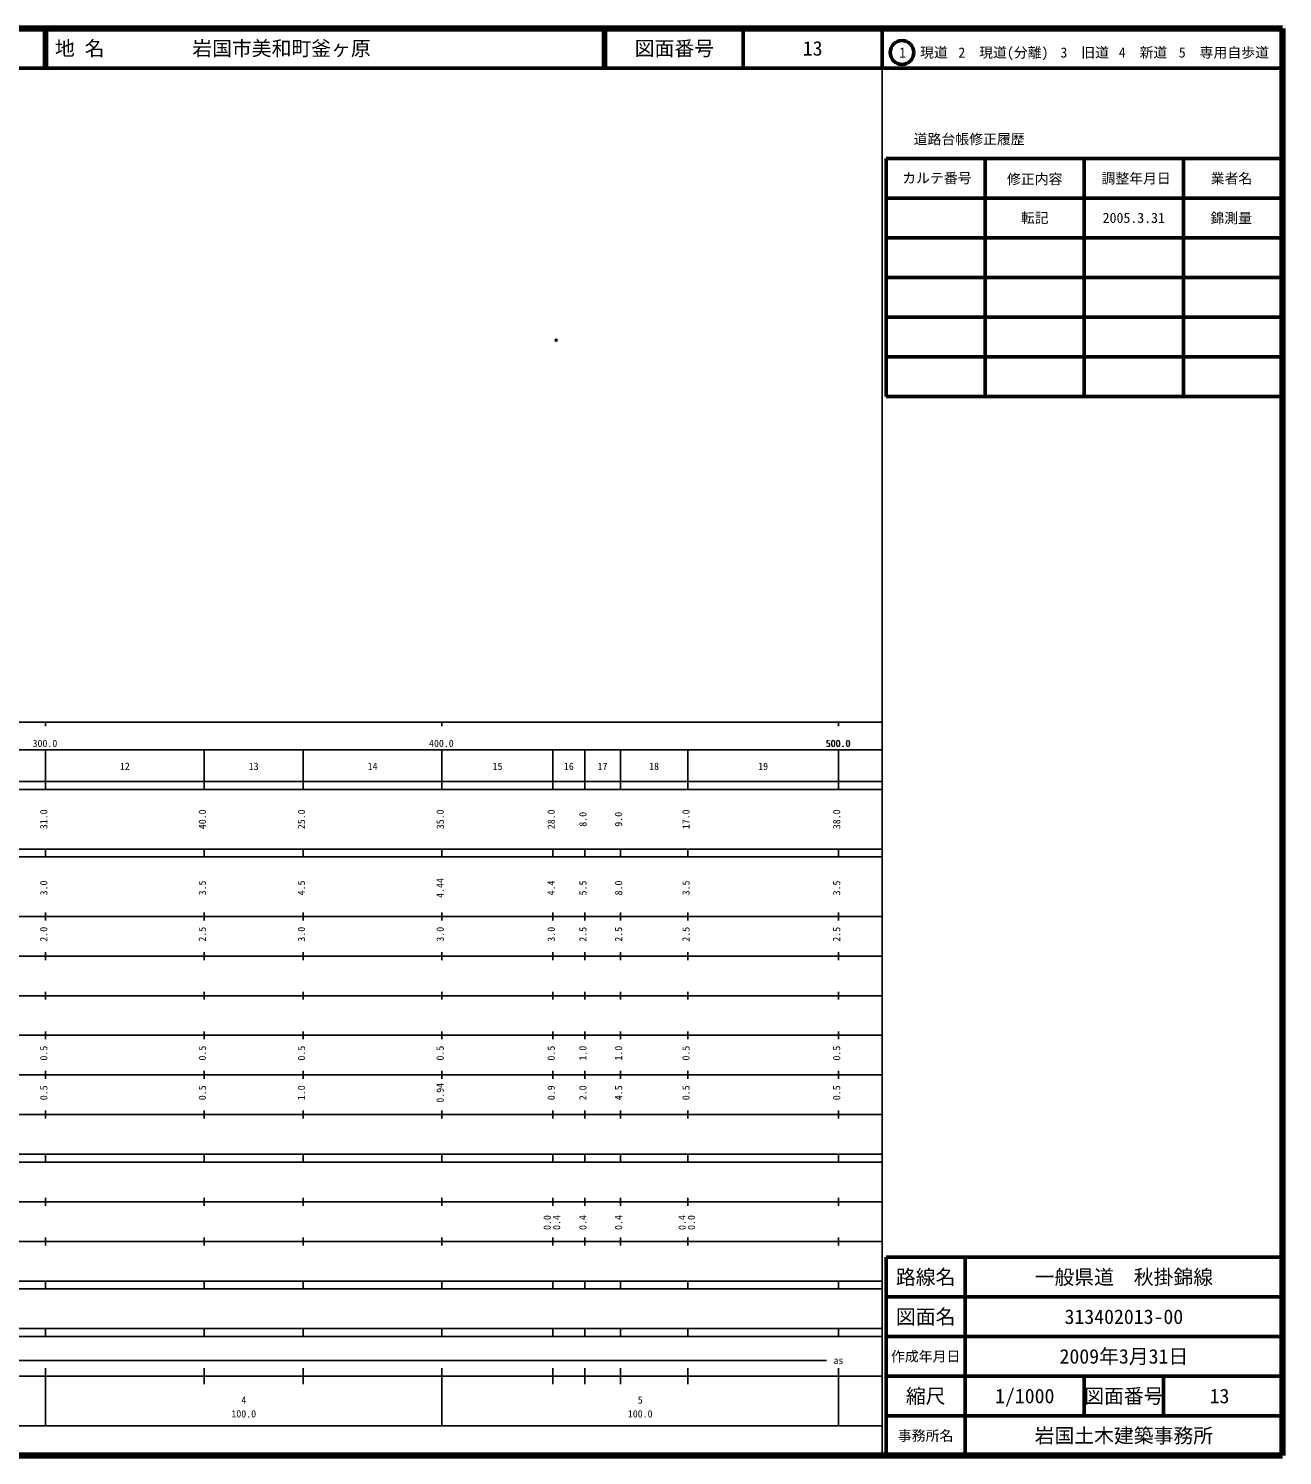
# Model space of a CAD drawing. Units: millimetres on the paper. Extents: x 40 to 680, y 20 to 380.
# Drawn here: x 363.7 to 680, y 20 to 380 of the extents above; entities that cross this region are included whole.
import ezdxf
from ezdxf.enums import TextEntityAlignment as Align

# ---------------------------------------------------------------- set-up
doc = ezdxf.new("R2010")
doc.units = ezdxf.units.MM
doc.header["$PDMODE"] = 32
doc.header["$PDSIZE"] = 0.5
doc.layers.add('M-OTRS', color=6, linetype='Continuous')
doc.layers.add('M-TTL-TXT', color=7, linetype='Continuous')
for name, color, linetype, lineweight in [('M-TTL', 2, 'Continuous', 140), ('M-TTL-BAND', 7, 'Continuous', 25), ('M-TTL-FRAM', 2, 'Continuous', 50), ('M-TTL-LINE', 7, 'Continuous', 50)]:
    doc.layers.add(name, color=color, linetype=linetype, lineweight=lineweight)
doc.styles.add('ＭＳ ゴシック', font='')
doc.styles.get('ＭＳ ゴシック').set_extended_font_data('MS Gothic')

msp = doc.modelspace()

# ---------------------------------------------------------------- linework, layer by layer
at = {"layer": 'M-OTRS'}
msp.add_point((496.812, 301.378), dxfattribs=at)
at = {"layer": 'M-TTL'}
for p, q in [((680, 380), (40, 380)), ((680, 20), (680, 380)), ((40, 20), (680, 20))]:
    msp.add_line(p, q, dxfattribs=at)
at = {"layer": 'M-TTL-BAND'}
for p, q in [((579, 20), (579, 370)), ((40, 205), (579, 205)), ((368, 205), (368, 204)), ((468, 205), (468, 204)), ((568, 205), (568, 204)), ((68, 198), (579, 198)), ((368, 188), (368, 198)), ((408, 188), (408, 198)), ((433, 188), (433, 198)), ((468, 188), (468, 198)), ((496, 188), (496, 198)), ((504, 188), (504, 198)), ((513, 188), (513, 198)), ((530, 188), (530, 198)), ((568, 188), (568, 198)), ((40, 190), (579, 190)), ((40, 188), (579, 188)), ((40, 173), (579, 173)), ((368, 171), (368, 173)), ((408, 171), (408, 173)), ((433, 171), (433, 173)), ((468, 171), (468, 173)), ((496, 171), (496, 173)), ((504, 171), (504, 173)), ((513, 171), (513, 173)), ((530, 171), (530, 173)), ((568, 171), (568, 173)), ((40, 171), (579, 171)), ((40, 156), (579, 156)), ((368, 155), (368, 157)), ((408, 155), (408, 157)), ((433, 155), (433, 157)), ((468, 155), (468, 157)), ((496, 155), (496, 157)), ((504, 155), (504, 157)), ((513, 155), (513, 157)), ((530, 155), (530, 157)), ((568, 155), (568, 157)), ((46, 146), (579, 146)), ((368, 145), (368, 147)), ((408, 145), (408, 147)), ((433, 145), (433, 147)), ((468, 145), (468, 147)), ((496, 145), (496, 147)), ((504, 145), (504, 147)), ((513, 145), (513, 147)), ((530, 145), (530, 147)), ((568, 145), (568, 147)), ((368, 135), (368, 137)), ((408, 135), (408, 137)), ((433, 135), (433, 137)), ((468, 135), (468, 137)), ((496, 135), (496, 137)), ((504, 135), (504, 137)), ((513, 135), (513, 137)), ((530, 135), (530, 137)), ((568, 135), (568, 137)), ((52, 136), (579, 136)), ((46, 126), (579, 126)), ((368, 125), (368, 127)), ((408, 125), (408, 127)), ((433, 125), (433, 127)), ((468, 125), (468, 127)), ((496, 125), (496, 127)), ((504, 125), (504, 127)), ((513, 125), (513, 127)), ((530, 125), (530, 127)), ((568, 125), (568, 127)), ((52, 116), (579, 116)), ((368, 115), (368, 117)), ((408, 115), (408, 117)), ((433, 115), (433, 117)), ((468, 115), (468, 117)), ((496, 115), (496, 117)), ((504, 115), (504, 117)), ((513, 115), (513, 117)), ((530, 115), (530, 117)), ((568, 115), (568, 117)), ((46, 106), (579, 106)), ((368, 105), (368, 107)), ((408, 105), (408, 107)), ((433, 105), (433, 107)), ((468, 105), (468, 107)), ((496, 105), (496, 107)), ((504, 105), (504, 107)), ((513, 105), (513, 107)), ((530, 105), (530, 107)), ((568, 105), (568, 107)), ((40, 96), (579, 96)), ((40, 94), (579, 94)), ((368, 94), (368, 96)), ((408, 94), (408, 96)), ((433, 94), (433, 96)), ((468, 94), (468, 96)), ((496, 94), (496, 96)), ((504, 94), (504, 96)), ((513, 94), (513, 96)), ((530, 94), (530, 96)), ((568, 94), (568, 96)), ((49, 84), (579, 84)), ((368, 83), (368, 85)), ((408, 83), (408, 85)), ((433, 83), (433, 85)), ((468, 83), (468, 85)), ((496, 83), (496, 85)), ((504, 83), (504, 85)), ((513, 83), (513, 85)), ((530, 83), (530, 85)), ((568, 83), (568, 85)), ((40, 74), (579, 74)), ((368, 73), (368, 75)), ((408, 73), (408, 75)), ((433, 73), (433, 75)), ((468, 73), (468, 75)), ((496, 73), (496, 75)), ((504, 73), (504, 75)), ((513, 73), (513, 75)), ((530, 73), (530, 75)), ((568, 73), (568, 75)), ((40, 64), (579, 64)), ((40, 62), (579, 62)), ((368, 62), (368, 64)), ((408, 62), (408, 64)), ((433, 62), (433, 64)), ((468, 62), (468, 64)), ((496, 62), (496, 64)), ((504, 62), (504, 64)), ((513, 62), (513, 64)), ((530, 62), (530, 64)), ((568, 62), (568, 64)), ((40, 52), (579, 52)), ((368, 50), (368, 52)), ((408, 50), (408, 52)), ((433, 50), (433, 52)), ((468, 50), (468, 52)), ((496, 50), (496, 52)), ((504, 50), (504, 52)), ((513, 50), (513, 52)), ((530, 50), (530, 52)), ((568, 50), (568, 52)), ((40, 50), (579, 50)), ((71, 44), (565, 44)), ((40, 40), (579, 40)), ((368, 27.5), (368, 42)), ((408, 38), (408, 42)), ((433, 38), (433, 42)), ((468, 27.5), (468, 42)), ((496, 38), (496, 42)), ((504, 38), (504, 42)), ((513, 38), (513, 42)), ((530, 38), (530, 42)), ((568, 27.5), (568, 42)), ((68, 27.5), (579, 27.5))]:
    msp.add_line(p, q, dxfattribs=at)
at = {"layer": 'M-TTL-FRAM'}
for p, q in [((580, 347.197), (580, 287.197)), ((580, 347.197), (680, 347.197)), ((580, 287.197), (680, 287.197)), ((680, 70), (580, 70)), ((580, 70), (580, 20))]:
    msp.add_line(p, q, dxfattribs=at)
at = {"layer": 'M-TTL-LINE'}
for p, q in [((367.75, 380), (367.75, 370)), ((368.25, 380), (368.25, 370)), ((508.747, 380), (508.747, 370)), ((509.247, 380), (509.247, 370)), ((543.997, 380), (543.997, 370)), ((579, 380), (579, 370)), ((40, 370), (680, 370)), ((605, 347.197), (605, 287.197)), ((630, 347.197), (630, 287.197)), ((655, 347.197), (655, 287.197)), ((580, 337.197), (680, 337.197)), ((580, 327.197), (680, 327.197)), ((580, 317.197), (680, 317.197)), ((580, 307.197), (680, 307.197)), ((580, 297.197), (680, 297.197)), ((600, 70), (600, 20)), ((680, 60), (580, 60)), ((680, 50), (580, 50)), ((680, 40), (580, 40)), ((630, 40), (630, 30)), ((650, 40), (650, 30)), ((680, 30), (580, 30))]:
    msp.add_line(p, q, dxfattribs=at)
msp.add_circle((584.031, 373.958), 3, dxfattribs=at)

# ---------------------------------------------------------------- texts
at = {"layer": 'M-TTL-BAND', "style": 'ＭＳ ゴシック'}
for s, p in [('300.0', (367.844, 198.195)), ('400.0', (467.844, 198.195)), ('500.0', (567.844, 198.195)), ('500.0', (568, 198.195)), ('12', (388, 192.405)), ('13', (420.5, 192.405)), ('14', (450.5, 192.405)), ('15', (482, 192.405)), ('16', (500, 192.405)), ('17', (508.5, 192.405)), ('18', (521.5, 192.405)), ('19', (549, 192.405)), ('as', (568, 42.5)), ('4', (418, 32.523)), ('5', (518, 32.523)), ('100.0', (418, 29.033)), ('100.0', (518, 29.033))]:
    msp.add_text(s, height=1.833, dxfattribs=at).set_placement(p, align=Align.BOTTOM_CENTER)
for s, p in [('31.0', (369, 180.5)), ('40.0', (409, 180.5)), ('25.0', (434, 180.5)), ('35.0', (469, 180.5)), ('28.0', (497, 180.5)), ('8.0', (505, 180.5)), ('9.0', (514, 180.5)), ('17.0', (531, 180.5)), ('38.0', (569, 180.5)), ('3.0', (369, 163.174)), ('3.5', (409, 163.174)), ('4.5', (434, 163.174)), ('4.44', (469, 163.174)), ('4.4', (497, 163.174)), ('5.5', (505, 163.174)), ('8.0', (514, 163.174)), ('3.5', (531, 163.174)), ('3.5', (569, 163.174)), ('2.0', (369, 151.5)), ('2.5', (409, 151.5)), ('3.0', (434, 151.5)), ('3.0', (469, 151.5)), ('3.0', (497, 151.5)), ('2.5', (505, 151.5)), ('2.5', (514, 151.5)), ('2.5', (531, 151.5)), ('2.5', (569, 151.5)), ('0.5', (369, 121.5)), ('0.5', (409, 121.5)), ('0.5', (434, 121.5)), ('0.5', (469, 121.5)), ('0.5', (497, 121.5)), ('1.0', (505, 121.5)), ('1.0', (514, 121.5)), ('0.5', (531, 121.5)), ('0.5', (569, 121.5)), ('0.5', (369, 111.5)), ('0.5', (409, 111.5)), ('1.0', (434, 111.5)), ('0.94', (469, 111.5)), ('0.9', (497, 111.5)), ('2.0', (505, 111.5)), ('4.5', (514, 111.5)), ('0.5', (531, 111.5)), ('0.5', (569, 111.5)), ('0.0', (496, 78.764)), ('0.4', (498.37, 78.764)), ('0.4', (505, 78.764)), ('0.4', (514, 78.764)), ('0.4', (530, 78.764)), ('0.0', (532.37, 78.764))]:
    msp.add_text(s, height=1.833, rotation=90, dxfattribs=at).set_placement(p, align=Align.BOTTOM_CENTER)
at = {"layer": 'M-TTL-TXT', "style": 'ＭＳ ゴシック'}
for s, p in [('地 名', (370.38, 375)), ('岩国市美和町釜ヶ原', (405.024, 375))]:
    msp.add_text(s, height=3.666, dxfattribs=at).set_placement(p, align=Align.MIDDLE_LEFT)
for s, height, p in [('図面番号', 3.666, (526.622, 375)), ('13', 3.666, (561.497, 375)), ('1\u3000現道', 2.566, (589.448, 373.958)), ('2\u3000現道(分離)', 2.566, (609.619, 373.958)), ('3\u3000旧道', 2.566, (630.121, 373.958)), ('4\u3000新道', 2.566, (644.824, 373.958)), ('5\u3000専用自歩道', 2.566, (665.228, 373.958)), ('道路台帳修正履歴', 2.566, (600.968, 352.113)), ('カルテ番号', 2.566, (592.839, 342.277)), ('修正内容', 2.566, (617.509, 342.023)), ('調整年月日', 2.566, (643.089, 342.197)), ('業者名', 2.566, (667.134, 342.197)), ('転記', 2.566, (617.5, 332.245)), ('2005.3.31', 2.566, (642.5, 332.245)), ('錦測量', 2.566, (667.077, 332.189)), ('路線名', 3.666, (590, 65)), ('路線名', 3.666, (590, 65)), ('一般県道\u3000秋掛錦線', 3.666, (640, 65)), ('図面名', 3.666, (590, 55)), ('図面名', 3.666, (590, 55)), ('313402013-00', 3.666, (640, 55)), ('2009年3月31日', 3.666, (640, 45)), ('作成年月日', 2.566, (590, 45)), ('作成年月日', 2.566, (590, 45)), ('縮尺', 3.666, (590, 35)), ('縮尺', 3.666, (590, 35)), ('1/1000', 3.666, (615, 35)), ('図面番号', 3.666, (640, 35)), ('図面番号', 3.666, (640, 35)), ('13', 3.666, (664.125, 35)), ('事務所名', 2.566, (590, 25)), ('事務所名', 2.566, (590, 25)), ('岩国土木建築事務所', 3.666, (640, 25))]:
    msp.add_text(s, height=height, dxfattribs=at).set_placement(p, align=Align.MIDDLE_CENTER)

doc.saveas('drawing.dxf')
